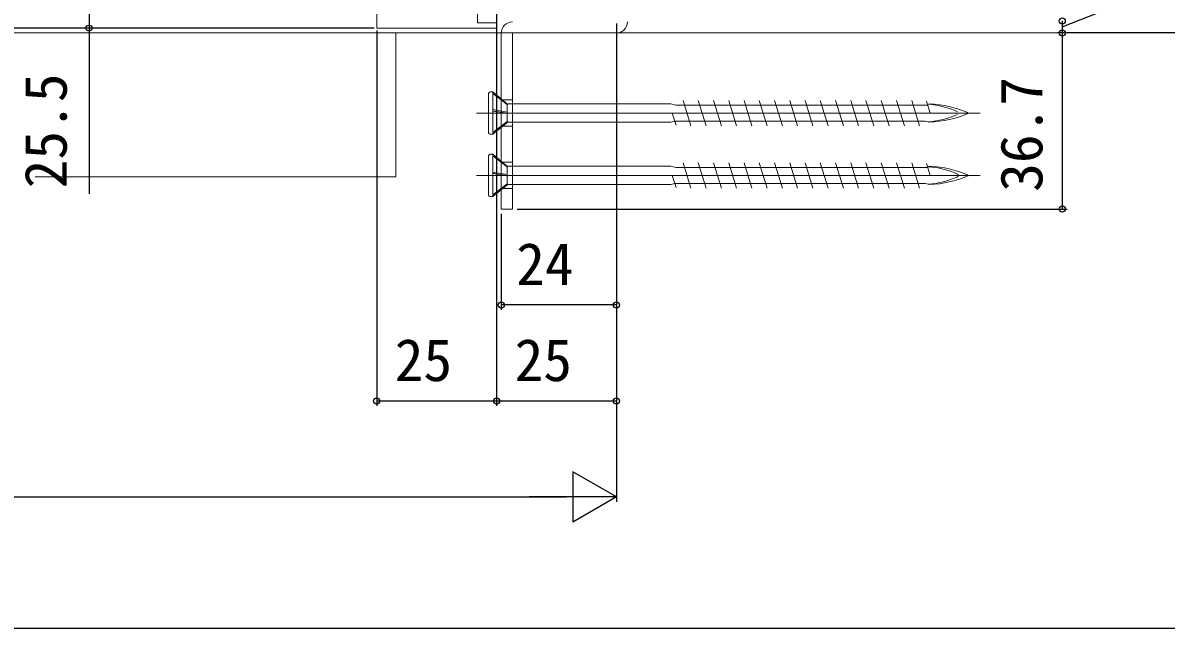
# Model space of a CAD drawing. Units: millimetres, scale not verified. Extents: x -525 to 525, y -783 to 779.
# Drawn here: x 75.9 to 314.3, y -782.9 to -656.7 of the extents above; entities that cross this region are included whole.
import ezdxf
from ezdxf.enums import TextEntityAlignment as Align

# ---------------------------------------------------------------- set-up
doc = ezdxf.new("R2010")
doc.units = ezdxf.units.MM
doc.header["$LTSCALE"] = 4
for name, color, linetype, lineweight in [('0-2_YKK_11', 211, 'Continuous', 18), ('0-4_YKK_12', 2, 'Continuous', 18), ('0-5_YKK_13', 4, 'Continuous', 18)]:
    doc.layers.add(name, color=color, linetype=linetype, lineweight=lineweight)
doc.layers.add('0-6_YKK_D', color=6, linetype='Continuous')
doc.layers.add('0-7_YKK_ZWAK', color=7, linetype='Continuous')
doc.styles.add('ＭＳ ゴシック', font='')
doc.styles.get('ＭＳ ゴシック').set_extended_font_data('MS Gothic')

msp = doc.modelspace()

# ---------------------------------------------------------------- linework, layer by layer
at = {"layer": '0-2_YKK_11'}
msp.add_lwpolyline([(149.654, -632.345), (149.654, -657.845), (174.654, -657.845), (174.654, -656.745), (170.654, -656.745), (170.654, -654.145), (172.742, -654.145), (173.694, -653.595), (173.574, -653.145), (170.954, -653.145)], dxfattribs=at)
at = {"layer": '0-4_YKK_12'}
msp.add_line((-321.889, -658.847), (326.237, -658.847), dxfattribs=at)
at = {"layer": '0-4_YKK_12', "color": 80}
for p, q in [((173.704, -675.547), (180.204, -675.547)), ((173.704, -688.547), (180.204, -688.547))]:
    msp.add_line(p, q, dxfattribs=at)
at = {"layer": '0-5_YKK_13'}
for p, q in [((78.404, -658.852), (153.654, -658.852)), ((153.654, -658.852), (153.654, -688.852)), ((173.008, -679.644), (173.008, -671.444)), ((173.908, -671.144), (173.308, -671.144)), ((173.908, -671.144), (173.908, -679.944)), ((173.908, -671.144), (177.024, -673.759)), ((173.908, -671.46), (176.852, -673.752)), ((173.908, -674.832), (176.852, -675.375)), ((176.852, -673.752), (177.024, -673.759)), ((176.852, -675.375), (176.852, -673.752)), ((211.008, -673.644), (176.887, -673.644)), ((211.008, -673.644), (212.024, -673.869)), ((212.024, -673.869), (213.859, -673.869)), ((213.557, -672.894), (215.199, -678.194)), ((213.859, -673.869), (264.616, -673.869)), ((216.737, -672.894), (218.379, -678.194)), ((219.917, -672.894), (221.559, -678.194)), ((223.097, -672.894), (224.739, -678.194)), ((226.277, -672.894), (227.919, -678.194)), ((229.457, -672.894), (231.099, -678.194)), ((232.637, -672.894), (234.279, -678.194)), ((235.817, -672.894), (237.459, -678.194)), ((238.997, -672.894), (240.639, -678.194)), ((242.177, -672.894), (243.819, -678.194)), ((245.357, -672.894), (246.999, -678.194)), ((248.537, -672.894), (250.179, -678.194)), ((251.717, -672.894), (253.359, -678.194)), ((254.897, -672.894), (256.539, -678.194)), ((258.077, -672.894), (259.719, -678.194)), ((261.257, -672.894), (262.899, -678.194)), ((264.357, -673.033), (265.134, -675.544)), ((265.008, -673.644), (264.575, -673.738)), ((170.508, -675.544), (275.508, -675.544)), ((177.024, -675.6), (173.908, -675.074)), ((173.908, -675.151), (176.852, -675.591)), ((176.852, -675.375), (177.024, -675.6)), ((176.852, -677.294), (176.852, -675.591)), ((176.852, -675.591), (177.024, -675.6)), ((211.322, -675.544), (212.099, -678.055)), ((211.84, -677.219), (264.059, -677.219)), ((265.008, -677.444), (264.059, -677.219)), ((173.908, -679.567), (176.852, -677.294)), ((173.908, -679.944), (177.024, -677.444)), ((177.024, -677.444), (176.852, -677.294)), ((177.024, -677.444), (211.008, -677.444)), ((211.008, -677.444), (211.847, -677.24)), ((173.308, -679.944), (173.908, -679.944)), ((173.908, -684.144), (173.308, -684.144)), ((173.908, -684.144), (173.908, -692.944)), ((173.908, -684.144), (177.024, -686.759)), ((173.008, -692.644), (173.008, -684.444)), ((173.908, -684.46), (176.852, -686.752)), ((176.852, -686.752), (177.024, -686.759)), ((176.852, -688.375), (176.852, -686.752)), ((211.008, -686.644), (176.887, -686.644)), ((211.008, -686.644), (212.024, -686.869)), ((213.557, -685.894), (215.199, -691.194)), ((216.737, -685.894), (218.379, -691.194)), ((219.917, -685.894), (221.559, -691.194)), ((223.097, -685.894), (224.739, -691.194)), ((226.277, -685.894), (227.919, -691.194)), ((229.457, -685.894), (231.099, -691.194)), ((232.637, -685.894), (234.279, -691.194)), ((235.817, -685.894), (237.459, -691.194)), ((238.997, -685.894), (240.639, -691.194)), ((242.177, -685.894), (243.819, -691.194)), ((245.357, -685.894), (246.999, -691.194)), ((248.537, -685.894), (250.179, -691.194)), ((251.717, -685.894), (253.359, -691.194)), ((254.897, -685.894), (256.539, -691.194)), ((258.077, -685.894), (259.719, -691.194)), ((261.257, -685.894), (262.899, -691.194)), ((264.357, -686.033), (265.134, -688.544)), ((265.008, -686.644), (264.575, -686.738)), ((78.404, -688.852), (153.654, -688.852)), ((170.508, -688.544), (275.508, -688.544)), ((173.908, -687.832), (176.852, -688.375)), ((177.024, -688.6), (173.908, -688.074)), ((173.908, -688.151), (176.852, -688.591)), ((176.852, -688.375), (177.024, -688.6)), ((176.852, -690.294), (176.852, -688.591)), ((176.852, -688.591), (177.024, -688.6)), ((211.322, -688.544), (212.099, -691.055)), ((212.024, -686.869), (213.859, -686.869)), ((213.859, -686.869), (264.616, -686.869)), ((173.908, -692.567), (176.852, -690.294)), ((173.908, -692.944), (177.024, -690.444)), ((177.024, -690.444), (176.852, -690.294)), ((177.024, -690.444), (211.008, -690.444)), ((211.008, -690.444), (211.847, -690.24)), ((211.84, -690.219), (264.059, -690.219)), ((265.008, -690.444), (264.059, -690.219)), ((173.308, -692.944), (173.908, -692.944))]:
    msp.add_line(p, q, dxfattribs=at)
at = {"layer": '0-5_YKK_13', "color": 80}
for p, q in [((175.654, -658.847), (175.654, -695.547)), ((177.954, -658.847), (177.954, -695.547)), ((199.654, -658.847), (177.954, -658.847)), ((175.654, -672.797), (177.954, -672.797)), ((175.654, -678.297), (177.954, -678.297)), ((175.654, -685.797), (177.954, -685.797)), ((175.654, -691.297), (177.954, -691.297)), ((175.654, -695.547), (177.954, -695.547))]:
    msp.add_line(p, q, dxfattribs=at)
for centre, start, end in [((177.954, -658.847), 90, 180), ((199.654, -656.547), 270, 0)]:
    msp.add_arc(centre, 2.3, start, end, dxfattribs=at)
at = {"layer": '0-5_YKK_13'}
for centre, radius, start, end in [((173.308, -671.444), 0.3, 90, 180), ((263.505, -691.429), 17.748, 65.60689, 86.19629), ((264.062, -696.26), 22.635, 66.89336, 87.60385), ((263.505, -659.66), 17.748, 273.82521, 294.39311), ((264.062, -654.828), 22.635, 272.39615, 293.10664), ((173.308, -679.644), 0.3, 180, 270), ((173.308, -684.444), 0.3, 90, 180), ((263.505, -704.429), 17.748, 65.60689, 86.19629), ((264.062, -709.26), 22.635, 66.89336, 87.60385), ((263.505, -672.66), 17.748, 273.82521, 294.39311), ((264.062, -667.828), 22.635, 272.39615, 293.10664), ((270.696, -688.544), 0.312, 296.38444, 63.61556), ((272.891, -688.544), 0.117, 297.35017, 62.64983), ((173.308, -692.644), 0.3, 180, 270)]:
    msp.add_arc(centre, radius, start, end, dxfattribs=at)
at = {"layer": '0-6_YKK_D'}
for p, q in [((174.654, -654.645), (174.654, -736.547)), ((174.654, -654.645), (174.654, -736.547)), ((149.154, -657.845), (68.654, -657.845)), ((149.154, -657.845), (88.654, -657.845)), ((199.654, -656.845), (199.654, -756.547)), ((199.654, -656.845), (199.654, -716.547)), ((199.654, -656.845), (199.654, -736.547)), ((292.654, -656.345), (292.654, -658.847)), ((292.654, -656.345), (292.654, -658.847)), ((149.654, -658.345), (149.654, -736.547)), ((339.59, -658.847), (291.654, -658.847)), ((339.59, -658.847), (291.654, -658.847)), ((292.654, -658.847), (292.654, -661.397)), ((292.654, -658.847), (292.654, -695.547)), ((178.954, -695.547), (293.654, -695.547)), ((175.654, -696.547), (175.654, -716.547)), ((199.654, -715.547), (175.654, -715.547)), ((149.654, -735.547), (174.654, -735.547)), ((174.654, -735.547), (199.654, -735.547)), ((199.654, -755.547), (190.561, -750.297)), ((190.561, -750.297), (190.561, -760.797)), ((-219.846, -755.547), (189.154, -755.547)), ((199.654, -755.547), (181.467, -755.547)), ((199.654, -755.547), (190.561, -760.797))]:
    msp.add_line(p, q, dxfattribs=at)
for points in [[(292.654, -657.596), (313.384, -649.374), (313.384, -627.147)], [(89.654, -632.345), (89.654, -657.845), (89.654, -692.349)]]:
    msp.add_lwpolyline(points, dxfattribs=at)
for centre in [(292.654, -656.345), (292.654, -656.345), (89.654, -657.845), (292.654, -658.847), (292.654, -658.847), (292.654, -695.547), (175.654, -715.547), (199.654, -715.547), (149.654, -735.547), (174.654, -735.547), (174.654, -735.547), (199.654, -735.547)]:
    msp.add_circle(centre, 0.637, dxfattribs=at)
at = {"layer": '0-7_YKK_ZWAK'}
msp.add_lwpolyline([(-525, -782.9), (525, -782.9), (525, 747.1)], dxfattribs=at)

# ---------------------------------------------------------------- texts
at = {"layer": '0-6_YKK_D', "style": 'ＭＳ ゴシック'}
for s, p in [('25.5', (87.654, -691.235)), ('36.7', (291.154, -691.958))]:
    msp.add_text(s, height=8.798, rotation=90, dxfattribs=at).set_placement(p, align=Align.BOTTOM_LEFT)
for s, p in [('24', (178.756, -714.047)), ('25', (153.427, -734.047)), ('25', (178.427, -734.047))]:
    msp.add_text(s, height=8.798, dxfattribs=at).set_placement(p, align=Align.BOTTOM_LEFT)

doc.saveas('drawing.dxf')
